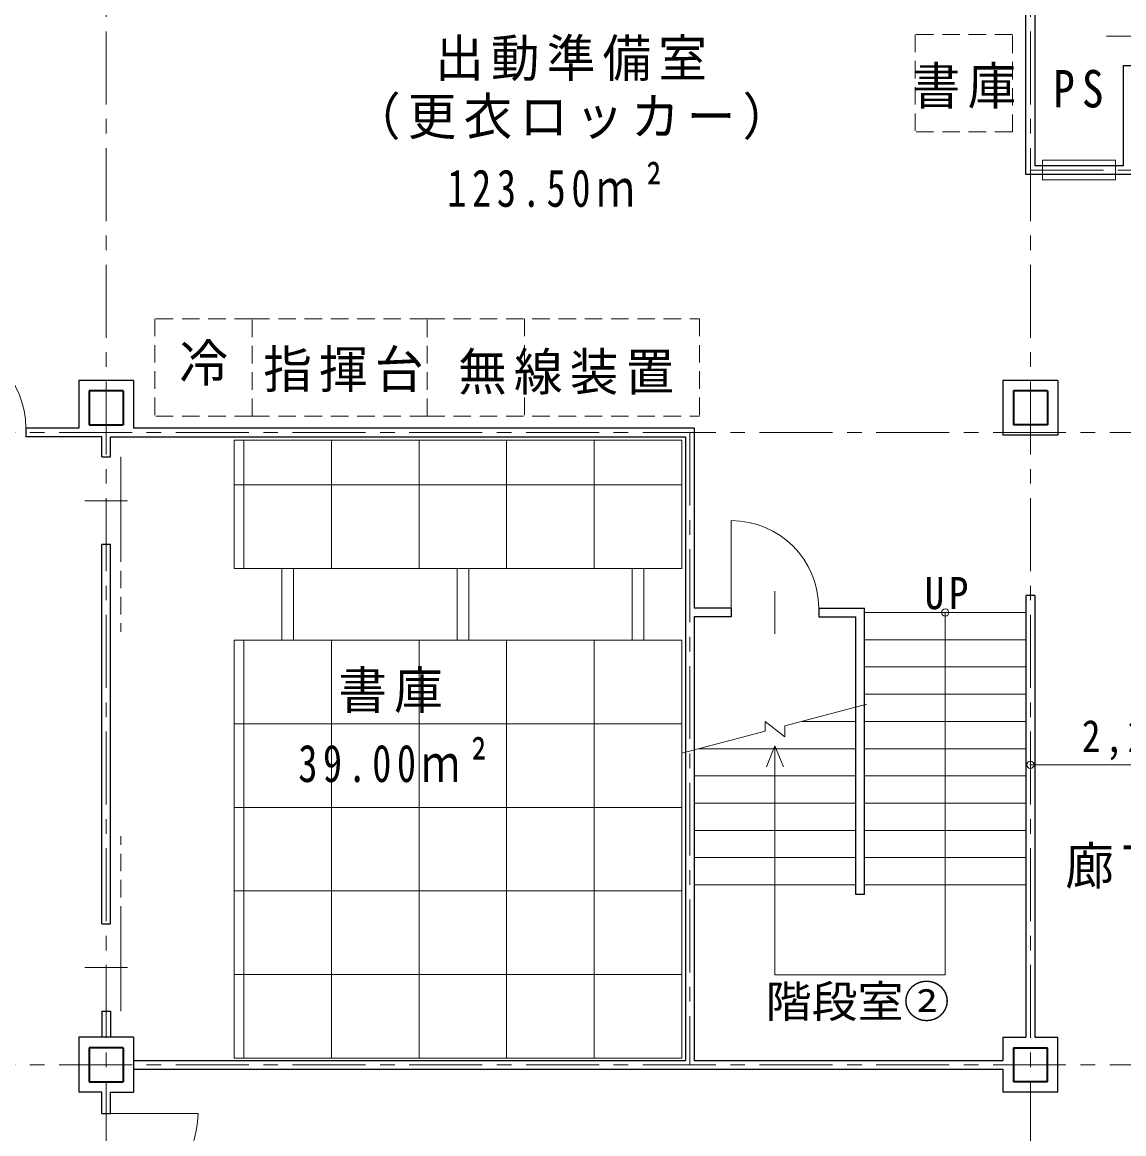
# Model space of a CAD drawing. Units: millimetres at full size; details may follow other scales. Extents: x -57346 to 60518, y -42813 to 41849.
# Drawn here: x -25029 to -13706, y -14154 to -2724 of the extents above; entities that cross this region are included whole.
import ezdxf
from ezdxf.enums import TextEntityAlignment as Align

# ---------------------------------------------------------------- set-up
doc = ezdxf.new("R2010")
doc.units = ezdxf.units.MM
doc.header["$LTSCALE"] = 150
doc.header["$PDMODE"] = 32
doc.header["$PDSIZE"] = 75
doc.linetypes.add('CHAIN1', pattern=[8, 5, -1, 1, -1])
doc.linetypes.add('DASHED1', pattern=[1.8, 1.2, -0.6])
for name, color, linetype, lineweight in [('1-1_極細線', 4, 'Continuous', 9), ('1-2_細線', 7, 'Continuous', 18), ('1-3_中線', 3, 'Continuous', 25), ('1-4_太線', 2, 'Continuous', 35), ('1-8_ﾊｯﾁﾝｸﾞ', 4, 'Continuous', 9), ('1-A_中芯線', 4, 'CHAIN1', 9), ('1-B_文字', 4, 'Continuous', 9), ('1-D_文字', 4, 'Continuous', 9), ('1-E_寸法', 4, 'Continuous', 9)]:
    doc.layers.add(name, color=color, linetype=linetype, lineweight=lineweight)
doc.styles.add('ＭＳ ゴシック', font='')
doc.styles.get('ＭＳ ゴシック').set_extended_font_data('MS Gothic')

msp = doc.modelspace()

# ---------------------------------------------------------------- linework, layer by layer
at = {"layer": '1-1_極細線'}
for p, q in [((-13447.2, -2868.8), (-13884.7, -2868.8)), ((-23947.2, -7643.8), (-24384.7, -7643.8)), ((-17740.9, -7846.7), (-17740.9, -8748.8)), ((-17290.9, -8575), (-17290.9, -9012.6)), ((-23947.2, -12443.8), (-24384.7, -12443.8)), ((-23218.8, -13943.8), (-24120.9, -13943.8))]:
    msp.add_line(p, q, dxfattribs=at)
for centre, start, end in [((-25890.9, -6898.8), 0, 90), ((-17740.9, -8748.8), 0, 90), ((-24120.9, -13943.8), 270, 0)]:
    msp.add_arc(centre, 900, start, end, dxfattribs=at)
at = {"layer": '1-2_細線'}
for p, q in [((-14710.9, -8793.8), (-16370.9, -8793.8)), ((-15540.9, -8793.8), (-15540.9, -12518.8)), ((-14710.9, -9073.8), (-16370.9, -9073.8)), ((-14710.9, -9353.8), (-16370.9, -9353.8)), ((-14710.9, -9633.8), (-16370.9, -9633.8)), ((-17190.9, -9960.2), (-16346.6, -9736.3)), ((-17390.9, -9916), (-17190.9, -10071.6)), ((-16460.9, -9913.8), (-17016, -9913.8)), ((-14710.9, -9913.8), (-16370.9, -9913.8)), ((-17190.9, -9960.2), (-17190.9, -10071.6)), ((-17290.9, -10164.9), (-17377, -10381.2)), ((-17290.9, -10164.9), (-17204.8, -10381.2)), ((-17290.9, -10164.9), (-17290.9, -12518.8)), ((-16460.9, -10193.8), (-18071.6, -10193.8)), ((-14710.9, -10193.8), (-16370.9, -10193.8)), ((-16460.9, -10473.8), (-18120.9, -10473.8)), ((-14710.9, -10473.8), (-16370.9, -10473.8)), ((-16460.9, -10753.8), (-18120.9, -10753.8)), ((-14710.9, -10753.8), (-16370.9, -10753.8)), ((-16460.9, -11033.8), (-18120.9, -11033.8)), ((-14710.9, -11033.8), (-16370.9, -11033.8)), ((-16460.9, -11313.8), (-18120.9, -11313.8)), ((-14710.9, -11313.8), (-16370.9, -11313.8)), ((-16460.9, -11593.8), (-18120.9, -11593.8)), ((-14710.9, -11593.8), (-16370.9, -11593.8)), ((-15540.9, -12518.8), (-17290.9, -12518.8))]:
    msp.add_line(p, q, dxfattribs=at)
msp.add_lwpolyline([(-17390.9, -9916), (-17390.9, -10013.3), (-18247.7, -10240.5)], dxfattribs=at)
msp.add_point((-15540.9, -8793.8), dxfattribs=at)
at = {"layer": '1-3_中線'}
for p, q in [((-14710.9, -4288.8), (-14710.9, -471.3)), ((-14620.9, -2488.8), (-14620.9, -4198.8)), ((-13710.9, -3168.8), (-13620.9, -3168.8)), ((-13710.9, -3168.8), (-13710.9, -4198.8)), ((-13710.9, -4198.8), (-14620.9, -4198.8)), ((-13522.2, -4288.8), (-14710.9, -4288.8)), ((-23883.4, -6406.3), (-24448.4, -6406.3)), ((-24448.4, -6406.3), (-24448.4, -6898.8)), ((-23883.4, -6406.3), (-23883.4, -6898.8)), ((-14383.4, -6406.3), (-14948.4, -6406.3)), ((-14948.4, -6406.3), (-14948.4, -6971.3)), ((-14383.4, -6406.3), (-14383.4, -6971.3)), ((-24990.9, -6898.8), (-24990.9, -6988.8)), ((-24448.4, -6898.8), (-24990.9, -6898.8)), ((-18120.9, -6898.8), (-23883.4, -6898.8)), ((-18120.9, -6898.8), (-18120.9, -8748.8)), ((-14383.4, -6971.3), (-14948.4, -6971.3)), ((-24210.9, -6988.8), (-24990.9, -6988.8)), ((-24210.9, -7193.8), (-24210.9, -6988.8)), ((-24120.9, -6988.8), (-18210.9, -6988.8)), ((-18210.9, -6988.8), (-18210.9, -13398.8)), ((-24210.9, -11993.8), (-24210.9, -8093.8)), ((-14620.9, -8618.8), (-14620.9, -13161.3)), ((-17740.9, -8748.8), (-18120.9, -8748.8)), ((-17740.9, -8748.8), (-17740.9, -8838.8)), ((-16840.9, -8748.8), (-16370.9, -8748.8)), ((-16840.9, -8748.8), (-16840.9, -8838.8)), ((-16370.9, -11693.8), (-16370.9, -8748.8)), ((-17740.9, -8838.8), (-18120.9, -8838.8)), ((-18120.9, -8838.8), (-18120.9, -13398.8)), ((-16840.9, -8838.8), (-16460.9, -8838.8)), ((-24210.9, -11993.8), (-24120.9, -11993.8)), ((-24210.9, -12893.8), (-24210.9, -13161.3)), ((-24210.9, -12893.8), (-24120.9, -12893.8)), ((-24120.9, -12893.8), (-24120.9, -13161.3)), ((-24448.4, -13161.3), (-24448.4, -13726.3)), ((-23883.4, -13161.3), (-24448.4, -13161.3)), ((-23883.4, -13161.3), (-23883.4, -13726.3)), ((-14948.4, -13161.3), (-14948.4, -13398.8)), ((-14948.4, -13161.3), (-14710.9, -13161.3)), ((-14620.9, -13161.3), (-14383.4, -13161.3)), ((-14383.4, -13726.3), (-14383.4, -13161.3)), ((-23883.4, -13398.8), (-18210.9, -13398.8)), ((-18120.9, -13398.8), (-14948.4, -13398.8)), ((-23883.4, -13488.8), (-14948.4, -13488.8)), ((-14948.4, -13488.8), (-14948.4, -13726.3)), ((-24210.9, -13726.3), (-24448.4, -13726.3)), ((-24210.9, -13943.8), (-24210.9, -13726.3)), ((-24120.9, -13943.8), (-24120.9, -13726.3)), ((-24120.9, -13726.3), (-23883.4, -13726.3)), ((-14383.4, -13726.3), (-14948.4, -13726.3)), ((-24210.9, -13943.8), (-24120.9, -13943.8))]:
    msp.add_line(p, q, dxfattribs=at)
at = {"layer": '1-3_中線', "color": 4, "lineweight": 9}
for p, q in [((-24015.9, -7193.8), (-24015.9, -8093.8)), ((-24015.9, -12893.8), (-24015.9, -11993.8))]:
    msp.add_line(p, q, dxfattribs=at)
at = {"layer": '1-3_中線', "color": 4, "linetype": 'DASHED1', "lineweight": 9}
for p, q in [((-24015.9, -8093.8), (-24015.9, -8993.8)), ((-24015.9, -11993.8), (-24015.9, -11093.8))]:
    msp.add_line(p, q, dxfattribs=at)
at = {"layer": '1-3_中線'}
for points in [[(-24210.9, -7193.8), (-24120.9, -7193.8), (-24120.9, -6988.8)], [(-24120.9, -11993.8), (-24120.9, -8093.8), (-24210.9, -8093.8)], [(-14620.9, -8618.8), (-14710.9, -8618.8), (-14710.9, -13161.3)], [(-16370.9, -11693.8), (-16460.9, -11693.8), (-16460.9, -8838.8)]]:
    msp.add_lwpolyline(points, dxfattribs=at)
at = {"layer": '1-4_太線'}
for p, q in [((-23990.9, -6513.8), (-24340.9, -6513.8)), ((-24340.9, -6513.8), (-24340.9, -6863.8)), ((-23990.9, -6513.8), (-23990.9, -6863.8)), ((-14490.9, -6513.8), (-14840.9, -6513.8)), ((-14840.9, -6513.8), (-14840.9, -6863.8)), ((-14490.9, -6513.8), (-14490.9, -6863.8)), ((-24340.9, -6863.8), (-23990.9, -6863.8)), ((-14490.9, -6863.8), (-14840.9, -6863.8)), ((-24340.9, -13268.8), (-24340.9, -13618.8)), ((-23990.9, -13268.8), (-24340.9, -13268.8)), ((-23990.9, -13268.8), (-23990.9, -13618.8)), ((-14840.9, -13268.8), (-14840.9, -13618.8)), ((-14840.9, -13268.8), (-14490.9, -13268.8)), ((-14490.9, -13618.8), (-14490.9, -13268.8)), ((-24340.9, -13618.8), (-23990.9, -13618.8)), ((-14490.9, -13618.8), (-14840.9, -13618.8))]:
    msp.add_line(p, q, dxfattribs=at)
at = {"layer": '1-8_ﾊｯﾁﾝｸﾞ', "linetype": 'DASHED1'}
for p, q in [((-15850.4, -2851.2), (-15850.4, -3851.2)), ((-14850.4, -2851.2), (-15850.4, -2851.2)), ((-14850.4, -3851.2), (-14850.4, -2851.2)), ((-14850.4, -3851.2), (-15850.4, -3851.2)), ((-23665.9, -5773), (-23665.9, -6773)), ((-22665.9, -5773), (-23665.9, -5773)), ((-22665.9, -6773), (-22665.9, -5773)), ((-20865.9, -5773), (-22665.9, -5773)), ((-22665.9, -6773), (-22665.9, -5773)), ((-20865.9, -6773), (-20865.9, -5773)), ((-20865.9, -5773), (-18065.9, -5773)), ((-20865.9, -6773), (-20865.9, -5773)), ((-19865.9, -5773), (-19865.9, -6773)), ((-18065.9, -5773), (-18065.9, -6773)), ((-22665.9, -6773), (-23665.9, -6773)), ((-20865.9, -6773), (-22665.9, -6773)), ((-20865.9, -6773), (-18065.9, -6773))]:
    msp.add_line(p, q, dxfattribs=at)
at = {"layer": '1-8_ﾊｯﾁﾝｸﾞ'}
for p, q in [((-22849.4, -7022.3), (-22849.4, -8342.3)), ((-18249.4, -7022.3), (-22849.4, -7022.3)), ((-22749.4, -7022.3), (-22749.4, -8342.3)), ((-21849.4, -7022.3), (-21849.4, -8342.3)), ((-20949.4, -7022.3), (-20949.4, -8342.3)), ((-20049.4, -7022.3), (-20049.4, -8342.3)), ((-19149.4, -7022.3), (-19149.4, -8342.3)), ((-18249.4, -7022.3), (-18249.4, -8342.3)), ((-18249.4, -7482.3), (-22849.4, -7482.3)), ((-18249.4, -8342.3), (-22849.4, -8342.3)), ((-22359.4, -8342.3), (-22359.4, -9077.3)), ((-22239.4, -8342.3), (-22239.4, -9077.3)), ((-20559.4, -8342.3), (-20559.4, -9077.3)), ((-20439.4, -8342.3), (-20439.4, -9077.3)), ((-18759.4, -8342.3), (-18759.4, -9077.3)), ((-18639.4, -8342.3), (-18639.4, -9077.3)), ((-22849.4, -13377.3), (-22849.4, -9077.3)), ((-18249.4, -9077.3), (-22849.4, -9077.3)), ((-22749.4, -13377.3), (-22749.4, -9077.3)), ((-21849.4, -9077.3), (-21849.4, -13377.3)), ((-20949.4, -9077.3), (-20949.4, -13377.3)), ((-20049.4, -9077.3), (-20049.4, -13377.3)), ((-19149.4, -9077.3), (-19149.4, -13377.3)), ((-18249.4, -9077.3), (-18249.4, -13377.3)), ((-18249.4, -9937.3), (-22849.4, -9937.3)), ((-18249.4, -10797.3), (-22849.4, -10797.3)), ((-18249.4, -11657.3), (-22849.4, -11657.3)), ((-18249.4, -12517.3), (-22849.4, -12517.3)), ((-18249.4, -13377.3), (-22849.4, -13377.3))]:
    msp.add_line(p, q, dxfattribs=at)
at = {"layer": '1-A_中芯線'}
for p, q in [((-24165.9, 19981.9), (-24165.9, -24360.1)), ((-14665.9, 19981.9), (-14665.9, -24360.1)), ((-14665.9, -4243.8), (-5165.9, -4243.8)), ((-49849.9, -6943.8), (-1393.2, -6943.8)), ((-18165.9, -6943.8), (-18165.9, -13443.8)), ((-49849.9, -13443.8), (-1393.2, -13443.8))]:
    msp.add_line(p, q, dxfattribs=at)
at = {"layer": '1-B_文字', "color": 1, "lineweight": 18}
for p, q in [((-14540.9, -4343.8), (-14540.9, -4143.8)), ((-13790.9, -4143.8), (-14540.9, -4143.8)), ((-13790.9, -4343.8), (-13790.9, -4143.8)), ((-14540.9, -4343.8), (-13790.9, -4343.8))]:
    msp.add_line(p, q, dxfattribs=at)
at = {"layer": '1-E_寸法'}
msp.add_line((-14665.9, -10358.8), (-12465.9, -10358.8), dxfattribs=at)
at = {"layer": '1-E_寸法', "color": 2}
msp.add_point((-14665.9, -10358.8), dxfattribs=at)

# ---------------------------------------------------------------- texts
at = {"layer": '1-D_文字', "color": 7, "style": 'ＭＳ ゴシック'}
for s, height, width, p in [('冷', 384.9, 0.95, (-23413.4, -6535.5)), ('階段室②', 329.9, 1.05, (-17386.9, -13057.5))]:
    msp.add_text(s, height=height, dxfattribs=dict(at, width=width)).set_placement(p, align=Align.BOTTOM_LEFT)
at = {"layer": '1-D_文字', "color": 7, "attachment_point": 7, "style": 'ＭＳ ゴシック'}
for s, insert, char_height in [('\\T1.15;\\W0.95;出動準備室', (-20783.8, -3329.8), 384.9), ('\\T1.15;\\W0.95;書庫', (-15882.9, -3613.7), 384.9), ('\\T1.33;\\W0.85;PS', (-14432.2, -3606.3), 384.9), ('\\T1.15;\\W0.95;（更衣ロッカー）', (-21638.8, -3934.6), 384.9), ('\\T1.3;\\W0.75;123.50ｍ²', (-20660, -4628), 384.9), ('\\T1.15;\\W0.95;指揮台', (-22550.4, -6527.4), 384.9), ('\\T1.15;\\W0.95;無線装置', (-20547.5, -6554.9), 384.9), ('\\T1.23;\\W0.9;UP', (-15752.9, -8763.9), 329.9), ('\\T1.15;\\W0.95;書庫', (-21779, -9827.7), 384.9), ('\\T1.29;\\W0.75;39.00ｍ²', (-22190.7, -10542.8), 384.9), ('\\T1.15;\\W0.95;廊下③', (-14307, -11635.7), 384.9)]:
    msp.add_mtext(s, dxfattribs=dict(at, insert=insert, char_height=char_height))
at = {"layer": '1-E_寸法', "color": 7, "insert": (-14135.9, -10313.8), "char_height": 329.9, "attachment_point": 7, "style": 'ＭＳ ゴシック'}
msp.add_mtext('\\T1.23;\\W0.85;2,200', dxfattribs=at)

doc.saveas('drawing.dxf')
